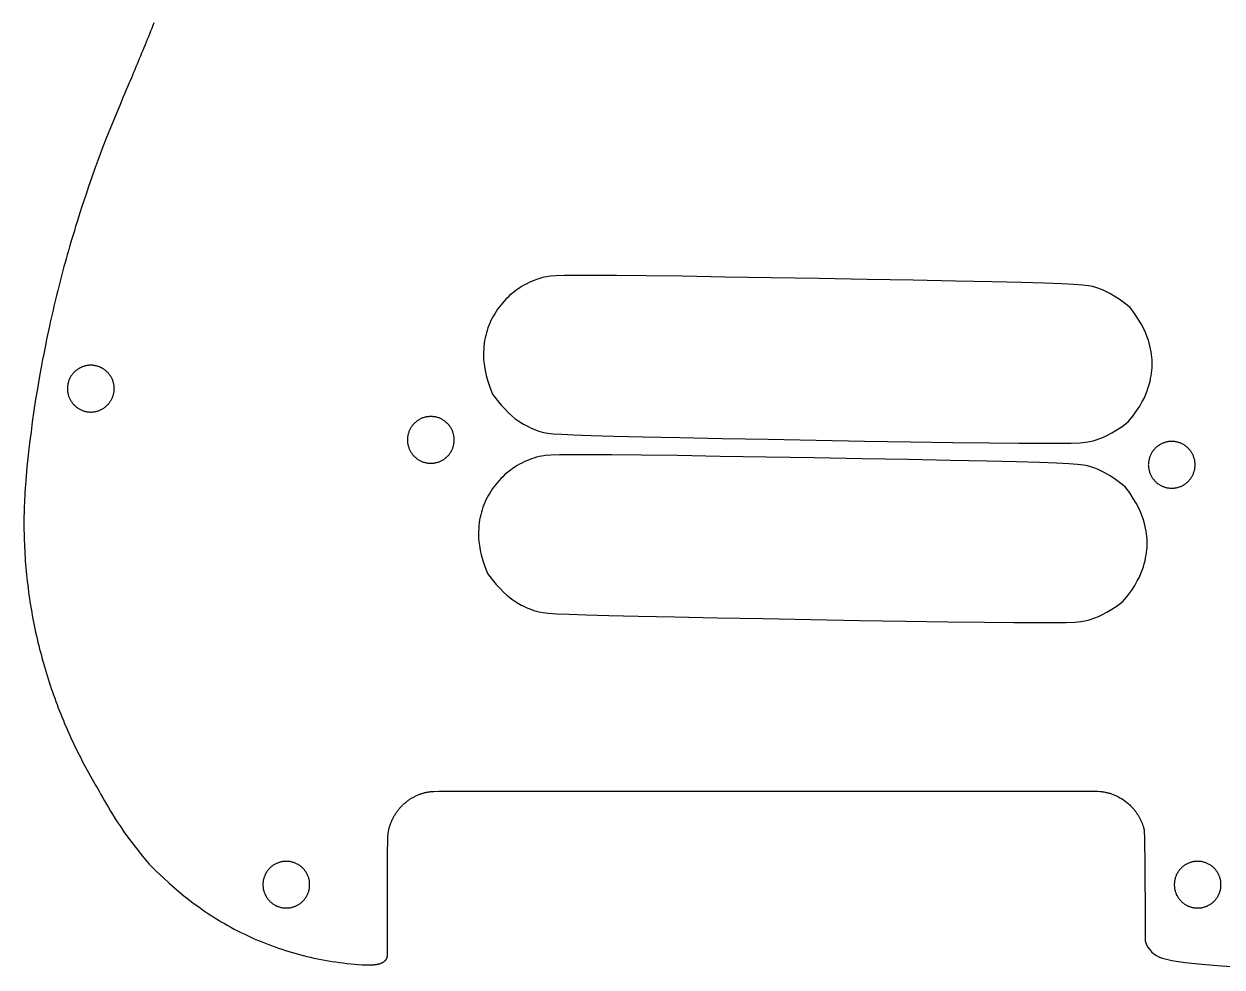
# Model space of a CAD drawing. Header units: millimetres. Extents: x 172 to 387, y 262 to 533.
# Drawn here: x 172 to 292.2, y 295.7 to 390.3 of the extents above; entities that cross this region are included whole.
import ezdxf

# ---------------------------------------------------------------- set-up
doc = ezdxf.new("R2010")
doc.units = ezdxf.units.MM
for name, color, linetype in [('Contur', 10, 'Continuous'), ('Gauri pentru electronica', 65, 'Continuous'), ('Suruburi', 6, 'Continuous')]:
    doc.layers.add(name, color=color, linetype=linetype)

msp = doc.modelspace()

# ---------------------------------------------------------------- linework, layer by layer
at = {"layer": 'Contur'}
msp.add_lwpolyline([(185.04, 390.44), (184.93, 390.17), (184.82, 389.89), (184.71, 389.61), (184.6, 389.33), (184.49, 389.06), (184.38, 388.78), (184.26, 388.5), (184.15, 388.23), (184.04, 387.95), (183.93, 387.67), (183.81, 387.4), (183.7, 387.12), (183.58, 386.85), (183.47, 386.57), (183.35, 386.29), (183.24, 386.02), (183.12, 385.74), (183.01, 385.47), (182.89, 385.19), (182.78, 384.92), (182.66, 384.64), (182.53, 384.35), (182.41, 384.04), (182.27, 383.72), (182.12, 383.38), (181.97, 383.01), (181.8, 382.6), (181.61, 382.16), (181.41, 381.67), (181.18, 381.12), (180.92, 380.48), (180.63, 379.76), (180.3, 378.93), (179.93, 377.99), (179.51, 376.91), (179.12, 375.82), (178.79, 374.86), (178.49, 374.02), (178.24, 373.27), (178.01, 372.6), (177.82, 372.01), (177.64, 371.47), (177.48, 370.96), (177.33, 370.49), (177.19, 370.03), (177.06, 369.59), (176.93, 369.17), (176.81, 368.76), (176.69, 368.35), (176.57, 367.96), (176.46, 367.56), (176.35, 367.17), (176.24, 366.77), (176.13, 366.38), (176.02, 365.98), (175.91, 365.59), (175.81, 365.19), (175.7, 364.8), (175.6, 364.4), (175.5, 364), (175.4, 363.6), (175.3, 363.21), (175.2, 362.81), (175.11, 362.41), (175.01, 362.01), (174.92, 361.61), (174.83, 361.21), (174.74, 360.81), (174.65, 360.41), (174.56, 360), (174.47, 359.58), (174.37, 359.15), (174.28, 358.7), (174.19, 358.23), (174.09, 357.74), (173.99, 357.22), (173.88, 356.66), (173.76, 356.05), (173.64, 355.36), (173.5, 354.58), (173.35, 353.7), (173.18, 352.69), (173, 351.55), (172.84, 350.41), (172.72, 349.4), (172.61, 348.51), (172.51, 347.73), (172.43, 347.05), (172.37, 346.44), (172.31, 345.9), (172.27, 345.4), (172.22, 344.94), (172.19, 344.5), (172.16, 344.1), (172.13, 343.71), (172.1, 343.34), (172.08, 342.98), (172.06, 342.63), (172.05, 342.29), (172.04, 341.95), (172.03, 341.6), (172.02, 341.26), (172.01, 340.91), (172.01, 340.57), (172.01, 340.22), (172.01, 339.88), (172.01, 339.53), (172.02, 339.19), (172.02, 338.84), (172.03, 338.5), (172.05, 338.16), (172.06, 337.81), (172.08, 337.47), (172.1, 337.12), (172.12, 336.78), (172.14, 336.44), (172.17, 336.09), (172.2, 335.75), (172.23, 335.41), (172.26, 335.06), (172.3, 334.72), (172.34, 334.38), (172.38, 334.04), (172.42, 333.69), (172.46, 333.35), (172.51, 333.01), (172.56, 332.67), (172.61, 332.33), (172.67, 331.99), (172.72, 331.65), (172.78, 331.31), (172.84, 330.97), (172.9, 330.63), (172.97, 330.29), (173.04, 329.95), (173.11, 329.62), (173.18, 329.28), (173.25, 328.94), (173.33, 328.61), (173.41, 328.27), (173.49, 327.94), (173.57, 327.6), (173.66, 327.27), (173.75, 326.94), (173.84, 326.6), (173.93, 326.27), (174.02, 325.94), (174.12, 325.61), (174.22, 325.28), (174.32, 324.95), (174.42, 324.62), (174.53, 324.29), (174.63, 323.97), (174.74, 323.64), (174.86, 323.31), (174.97, 322.99), (175.09, 322.66), (175.21, 322.34), (175.33, 322.02), (175.45, 321.7), (175.57, 321.37), (175.7, 321.05), (175.83, 320.73), (175.96, 320.42), (176.09, 320.1), (176.23, 319.78), (176.37, 319.47), (176.51, 319.15), (176.65, 318.84), (176.79, 318.52), (176.94, 318.21), (177.09, 317.9), (177.24, 317.59), (177.39, 317.28), (177.55, 316.97), (177.7, 316.67), (177.86, 316.36), (178.02, 316.06), (178.18, 315.75), (178.35, 315.45), (178.52, 315.15), (178.68, 314.85), (178.85, 314.54), (179.03, 314.24), (179.2, 313.93), (179.37, 313.63), (179.55, 313.32), (179.73, 313), (179.91, 312.68), (180.09, 312.36), (180.28, 312.02), (180.49, 311.68), (180.7, 311.32), (180.92, 310.95), (181.16, 310.57), (181.42, 310.17), (181.71, 309.74), (182.03, 309.27), (182.4, 308.76), (182.83, 308.18), (183.33, 307.54), (183.91, 306.82), (184.57, 306.01), (185.32, 305.28), (185.99, 304.65), (186.59, 304.1), (187.12, 303.62), (187.6, 303.21), (188.04, 302.84), (188.45, 302.52), (188.83, 302.23), (189.19, 301.96), (189.54, 301.71), (189.88, 301.46), (190.21, 301.24), (190.53, 301.02), (190.85, 300.81), (191.17, 300.61), (191.48, 300.42), (191.8, 300.23), (192.12, 300.04), (192.45, 299.86), (192.77, 299.68), (193.1, 299.5), (193.43, 299.33), (193.76, 299.16), (194.09, 299), (194.43, 298.84), (194.77, 298.69), (195.11, 298.53), (195.45, 298.39), (195.79, 298.24), (196.13, 298.1), (196.48, 297.97), (196.83, 297.84), (197.18, 297.71), (197.53, 297.58), (197.88, 297.47), (198.23, 297.35), (198.59, 297.24), (198.94, 297.13), (199.3, 297.03), (199.66, 296.93), (200.02, 296.84), (200.38, 296.75), (200.74, 296.66), (201.1, 296.58), (201.46, 296.51), (201.83, 296.43), (202.19, 296.36), (202.56, 296.3), (202.93, 296.24), (203.29, 296.19), (203.66, 296.13), (204.04, 296.09), (204.41, 296.05), (204.79, 296.01), (205.17, 295.97), (205.55, 295.94), (205.94, 295.92), (206.33, 295.9), (206.71, 295.9), (206.83, 295.9), (206.94, 295.91), (207.04, 295.92), (207.12, 295.92), (207.19, 295.93), (207.26, 295.94), (207.31, 295.94), (207.36, 295.95), (207.41, 295.96), (207.46, 295.97), (207.5, 295.97), (207.54, 295.98), (207.58, 295.99), (207.62, 296), (207.66, 296.01), (207.69, 296.02), (207.73, 296.03), (207.76, 296.04), (207.79, 296.05), (207.83, 296.06), (207.86, 296.07), (207.89, 296.09), (207.92, 296.1), (207.95, 296.11), (207.98, 296.13), (208.01, 296.14), (208.03, 296.16), (208.06, 296.18), (208.09, 296.19), (208.11, 296.21), (208.14, 296.23), (208.16, 296.25), (208.18, 296.27), (208.21, 296.29), (208.23, 296.31), (208.25, 296.33), (208.27, 296.35), (208.28, 296.37), (208.3, 296.39), (208.32, 296.42), (208.34, 296.44), (208.35, 296.46), (208.37, 296.49), (208.38, 296.51), (208.39, 296.54), (208.4, 296.56), (208.41, 296.59), (208.43, 296.62), (208.43, 296.64), (208.44, 296.67), (208.45, 296.7), (208.46, 296.73), (208.47, 296.76), (208.47, 296.79), (208.48, 296.82), (208.48, 296.86), (208.48, 296.89), (208.49, 296.93), (208.49, 296.97), (208.49, 297.01), (208.49, 297.05), (208.49, 297.08), (208.48, 297.12), (208.48, 297.15), (208.48, 297.76), (208.48, 298.65), (208.48, 299.77), (208.48, 301.02), (208.48, 302.34), (208.48, 303.65), (208.48, 304.89), (208.49, 305.97), (208.49, 306.85), (208.49, 307.53), (208.5, 308.04), (208.5, 308.4), (208.51, 308.66), (208.52, 308.83), (208.53, 308.94), (208.54, 309.03), (208.55, 309.11), (208.56, 309.19), (208.57, 309.27), (208.59, 309.35), (208.6, 309.43), (208.62, 309.51), (208.64, 309.58), (208.66, 309.66), (208.68, 309.74), (208.71, 309.82), (208.73, 309.9), (208.76, 309.97), (208.78, 310.05), (208.81, 310.13), (208.84, 310.2), (208.87, 310.28), (208.9, 310.35), (208.93, 310.43), (208.97, 310.5), (209, 310.57), (209.04, 310.64), (209.08, 310.72), (209.12, 310.79), (209.16, 310.86), (209.2, 310.93), (209.24, 311), (209.28, 311.07), (209.33, 311.13), (209.37, 311.2), (209.42, 311.27), (209.47, 311.33), (209.52, 311.4), (209.57, 311.46), (209.62, 311.52), (209.67, 311.59), (209.72, 311.65), (209.78, 311.71), (209.83, 311.77), (209.89, 311.83), (209.94, 311.88), (210, 311.94), (210.06, 312), (210.12, 312.05), (210.18, 312.11), (210.24, 312.16), (210.3, 312.21), (210.37, 312.26), (210.43, 312.31), (210.5, 312.36), (210.56, 312.41), (210.63, 312.46), (210.69, 312.5), (210.76, 312.55), (210.83, 312.59), (210.9, 312.63), (210.97, 312.67), (211.04, 312.71), (211.11, 312.75), (211.18, 312.79), (211.26, 312.82), (211.33, 312.86), (211.4, 312.89), (211.48, 312.93), (211.55, 312.96), (211.63, 312.99), (211.7, 313.02), (211.78, 313.05), (211.86, 313.07), (211.93, 313.1), (212.01, 313.12), (212.09, 313.15), (212.17, 313.17), (212.24, 313.19), (212.32, 313.21), (212.4, 313.22), (212.48, 313.24), (212.56, 313.26), (212.64, 313.27), (212.72, 313.28), (212.8, 313.29), (212.9, 313.3), (213.13, 313.31), (213.62, 313.32), (214.49, 313.33), (215.86, 313.33), (217.88, 313.34), (220.67, 313.34), (224.34, 313.34), (228.98, 313.35), (234.38, 313.35), (240.29, 313.35), (246.46, 313.35), (252.62, 313.35), (258.54, 313.35), (263.93, 313.35), (268.57, 313.34), (272.24, 313.34), (275.02, 313.34), (277.03, 313.33), (278.41, 313.33), (279.27, 313.32), (279.75, 313.32), (279.97, 313.31), (280.07, 313.3), (280.14, 313.29), (280.22, 313.28), (280.29, 313.27), (280.36, 313.26), (280.44, 313.24), (280.51, 313.23), (280.59, 313.21), (280.66, 313.2), (280.73, 313.18), (280.8, 313.16), (280.88, 313.14), (280.95, 313.12), (281.03, 313.09), (281.11, 313.06), (281.19, 313.03), (281.28, 313), (281.37, 312.97), (281.46, 312.93), (281.57, 312.88), (281.68, 312.82), (281.81, 312.76), (281.96, 312.68), (282.12, 312.59), (282.3, 312.49), (282.47, 312.36), (282.61, 312.24), (282.74, 312.13), (282.85, 312.04), (282.94, 311.95), (283.02, 311.87), (283.1, 311.8), (283.16, 311.73), (283.23, 311.66), (283.28, 311.6), (283.34, 311.53), (283.39, 311.47), (283.44, 311.41), (283.49, 311.35), (283.53, 311.29), (283.58, 311.23), (283.62, 311.17), (283.66, 311.11), (283.7, 311.04), (283.74, 310.98), (283.78, 310.92), (283.82, 310.85), (283.86, 310.79), (283.9, 310.72), (283.93, 310.66), (283.97, 310.59), (284, 310.52), (284.03, 310.46), (284.06, 310.39), (284.09, 310.32), (284.12, 310.25), (284.15, 310.18), (284.18, 310.11), (284.21, 310.04), (284.23, 309.97), (284.26, 309.89), (284.28, 309.82), (284.31, 309.74), (284.33, 309.65), (284.35, 309.56), (284.38, 309.45), (284.4, 309.21), (284.42, 308.72), (284.44, 307.87), (284.46, 306.52), (284.47, 304.56), (284.48, 301.87), (284.48, 298.32, 0.257997), (286.23, 296.58), (287.17, 296.35), (288.49, 296.14), (290.17, 295.97), (292.14, 295.81), (294.33, 295.68)], format="xyb", dxfattribs=at)
at = {"layer": 'Gauri pentru electronica'}
for points in [[(282.8, 350.39), (283.26, 350.98), (283.64, 351.51), (283.95, 351.99), (284.2, 352.43), (284.41, 352.83), (284.57, 353.19), (284.7, 353.53), (284.81, 353.85), (284.9, 354.16), (284.98, 354.46), (285.04, 354.75), (285.1, 355.02), (285.14, 355.3), (285.16, 355.56), (285.18, 355.83), (285.19, 356.09), (285.19, 356.35), (285.18, 356.62), (285.16, 356.89), (285.13, 357.16), (285.09, 357.44), (285.04, 357.73), (284.97, 358.03), (284.89, 358.34), (284.79, 358.66), (284.67, 359.01), (284.52, 359.38), (284.33, 359.79), (284.09, 360.23), (283.8, 360.72), (283.44, 361.27), (283, 361.88), (282.41, 362.33), (281.88, 362.71), (281.4, 363.02), (280.96, 363.28), (280.56, 363.48), (280.2, 363.64), (279.86, 363.78), (279.54, 363.88), (279.21, 363.98), (278.8, 364.06), (278.21, 364.13), (277.35, 364.19), (276.1, 364.25), (274.39, 364.32), (272.1, 364.38), (269.14, 364.45), (265.47, 364.53), (261.23, 364.62), (256.6, 364.7), (251.78, 364.79), (246.96, 364.87), (242.34, 364.94), (238.09, 365.01), (234.42, 365.06), (231.46, 365.09), (229.18, 365.1), (227.47, 365.1), (226.23, 365.09), (225.38, 365.06), (224.82, 365.02), (224.45, 364.97), (224.18, 364.91), (223.93, 364.85), (223.67, 364.77), (223.42, 364.69), (223.18, 364.59), (222.94, 364.49), (222.7, 364.39), (222.46, 364.27), (222.23, 364.15), (222, 364.01), (221.78, 363.88), (221.56, 363.73), (221.34, 363.58), (221.14, 363.42), (220.93, 363.25), (220.73, 363.08), (220.54, 362.9), (220.36, 362.71), (220.18, 362.52), (220, 362.32), (219.84, 362.12), (219.68, 361.91), (219.52, 361.7), (219.38, 361.48), (219.24, 361.26), (219.1, 361.03), (218.98, 360.8), (218.86, 360.56), (218.76, 360.32), (218.65, 360.08), (218.56, 359.83), (218.48, 359.58), (218.4, 359.33), (218.33, 359.08), (218.27, 358.82), (218.22, 358.56), (218.18, 358.28), (218.15, 358), (218.13, 357.71), (218.11, 357.4), (218.11, 357.08), (218.12, 356.74), (218.15, 356.38), (218.2, 355.98), (218.27, 355.54), (218.39, 355.05), (218.55, 354.5), (218.75, 353.88), (219.02, 353.18), (219.47, 352.59), (219.89, 352.08), (220.27, 351.66), (220.63, 351.3), (220.96, 351), (221.27, 350.74), (221.57, 350.53), (221.85, 350.34), (222.12, 350.17), (222.39, 350.02), (222.65, 349.89), (222.9, 349.76), (223.16, 349.66), (223.41, 349.56), (223.66, 349.47), (223.91, 349.4), (224.18, 349.33), (224.55, 349.26), (225.11, 349.21), (225.96, 349.15), (227.19, 349.09), (228.9, 349.03), (231.18, 348.97), (234.14, 348.9), (237.81, 348.82), (242.05, 348.73), (246.68, 348.65), (251.5, 348.56), (256.32, 348.48), (260.95, 348.41), (265.19, 348.34), (268.86, 348.29), (271.82, 348.26), (274.11, 348.25), (275.82, 348.25), (277.07, 348.27), (277.94, 348.3), (278.53, 348.35), (278.94, 348.42), (279.27, 348.5), (279.59, 348.6), (279.94, 348.72), (280.31, 348.87), (280.71, 349.06), (281.16, 349.3), (281.65, 349.59), (282.2, 349.95)], [(282.3, 332.39), (282.76, 332.98), (283.14, 333.51), (283.45, 333.99), (283.7, 334.43), (283.91, 334.83), (284.07, 335.19), (284.2, 335.53), (284.31, 335.85), (284.4, 336.16), (284.48, 336.46), (284.54, 336.75), (284.6, 337.02), (284.64, 337.3), (284.66, 337.56), (284.68, 337.83), (284.69, 338.09), (284.69, 338.35), (284.68, 338.62), (284.66, 338.89), (284.63, 339.16), (284.59, 339.44), (284.54, 339.73), (284.47, 340.03), (284.39, 340.34), (284.29, 340.66), (284.17, 341.01), (284.02, 341.38), (283.83, 341.79), (283.59, 342.23), (283.3, 342.72), (282.94, 343.27), (282.5, 343.88), (281.91, 344.33), (281.38, 344.71), (280.9, 345.02), (280.46, 345.28), (280.06, 345.48), (279.7, 345.64), (279.36, 345.78), (279.04, 345.88), (278.71, 345.98), (278.3, 346.06), (277.71, 346.13), (276.85, 346.19), (275.6, 346.25), (273.89, 346.32), (271.6, 346.38), (268.64, 346.45), (264.97, 346.53), (260.73, 346.62), (256.1, 346.7), (251.28, 346.79), (246.46, 346.87), (241.84, 346.94), (237.59, 347.01), (233.92, 347.06), (230.96, 347.09), (228.68, 347.1), (226.97, 347.1), (225.73, 347.09), (224.88, 347.06), (224.32, 347.02), (223.95, 346.97), (223.68, 346.91), (223.43, 346.85), (223.17, 346.77), (222.92, 346.69), (222.68, 346.59), (222.44, 346.49), (222.2, 346.39), (221.96, 346.27), (221.73, 346.15), (221.5, 346.01), (221.28, 345.88), (221.06, 345.73), (220.84, 345.58), (220.64, 345.42), (220.43, 345.25), (220.23, 345.08), (220.04, 344.9), (219.86, 344.71), (219.68, 344.52), (219.5, 344.32), (219.34, 344.12), (219.18, 343.91), (219.02, 343.7), (218.88, 343.48), (218.74, 343.26), (218.6, 343.03), (218.48, 342.8), (218.36, 342.56), (218.26, 342.32), (218.15, 342.08), (218.06, 341.83), (217.98, 341.58), (217.9, 341.33), (217.83, 341.08), (217.77, 340.82), (217.72, 340.56), (217.68, 340.28), (217.65, 340), (217.63, 339.71), (217.61, 339.4), (217.61, 339.08), (217.62, 338.74), (217.65, 338.38), (217.7, 337.98), (217.77, 337.54), (217.89, 337.05), (218.05, 336.5), (218.25, 335.88), (218.52, 335.18), (218.97, 334.59), (219.39, 334.08), (219.77, 333.66), (220.13, 333.3), (220.46, 333), (220.77, 332.74), (221.07, 332.53), (221.35, 332.34), (221.62, 332.17), (221.89, 332.02), (222.15, 331.89), (222.4, 331.76), (222.66, 331.66), (222.91, 331.56), (223.16, 331.47), (223.41, 331.4), (223.68, 331.33), (224.05, 331.26), (224.61, 331.21), (225.46, 331.15), (226.69, 331.09), (228.4, 331.03), (230.68, 330.97), (233.64, 330.9), (237.31, 330.82), (241.55, 330.73), (246.18, 330.65), (251, 330.56), (255.82, 330.48), (260.45, 330.41), (264.69, 330.34), (268.36, 330.29), (271.32, 330.26), (273.61, 330.25), (275.32, 330.25), (276.57, 330.27), (277.44, 330.3), (278.03, 330.35), (278.44, 330.42), (278.77, 330.5), (279.09, 330.6), (279.44, 330.72), (279.81, 330.87), (280.21, 331.06), (280.66, 331.3), (281.15, 331.59), (281.7, 331.95)]]:
    msp.add_lwpolyline(points, close=True, dxfattribs=at)
at = {"layer": 'Suruburi'}
for points in [[(178.11, 351.47), (178.18, 351.45), (178.25, 351.44), (178.33, 351.42), (178.41, 351.41), (178.48, 351.4), (178.56, 351.4), (178.64, 351.39), (178.71, 351.39), (178.79, 351.39), (178.87, 351.4), (178.94, 351.4), (179.02, 351.41), (179.09, 351.42), (179.17, 351.44), (179.24, 351.45), (179.32, 351.47), (179.39, 351.49), (179.47, 351.52), (179.54, 351.54), (179.61, 351.57), (179.68, 351.6), (179.75, 351.64), (179.82, 351.67), (179.88, 351.71), (179.95, 351.75), (180.01, 351.79), (180.08, 351.83), (180.14, 351.88), (180.2, 351.93), (180.26, 351.98), (180.32, 352.03), (180.37, 352.08), (180.42, 352.14), (180.48, 352.19), (180.52, 352.25), (180.57, 352.31), (180.62, 352.37), (180.66, 352.44), (180.7, 352.5), (180.74, 352.57), (180.78, 352.63), (180.82, 352.7), (180.85, 352.77), (180.88, 352.84), (180.91, 352.91), (180.93, 352.98), (180.96, 353.06), (180.98, 353.13), (181, 353.21), (181.01, 353.28), (181.03, 353.36), (181.04, 353.43), (181.05, 353.51), (181.05, 353.59), (181.06, 353.66), (181.06, 353.74), (181.06, 353.82), (181.05, 353.89), (181.05, 353.97), (181.04, 354.04), (181.03, 354.12), (181.01, 354.2), (181, 354.27), (180.98, 354.35), (180.96, 354.42), (180.93, 354.49), (180.91, 354.56), (180.88, 354.64), (180.85, 354.71), (180.82, 354.78), (180.78, 354.84), (180.74, 354.91), (180.7, 354.98), (180.66, 355.04), (180.62, 355.1), (180.57, 355.17), (180.52, 355.23), (180.48, 355.28), (180.42, 355.34), (180.37, 355.4), (180.32, 355.45), (180.26, 355.5), (180.2, 355.55), (180.14, 355.6), (180.08, 355.64), (180.01, 355.69), (179.95, 355.73), (179.88, 355.77), (179.82, 355.81), (179.75, 355.84), (179.68, 355.87), (179.61, 355.91), (179.54, 355.93), (179.47, 355.96), (179.39, 355.98), (179.32, 356), (179.24, 356.02), (179.17, 356.04), (179.09, 356.05), (179.02, 356.06), (178.94, 356.07), (178.87, 356.08), (178.79, 356.08), (178.71, 356.08), (178.64, 356.08), (178.56, 356.08), (178.48, 356.07), (178.41, 356.06), (178.33, 356.05), (178.25, 356.04), (178.18, 356.02), (178.11, 356), (178.03, 355.98), (177.96, 355.96), (177.89, 355.93), (177.81, 355.91), (177.74, 355.87), (177.67, 355.84), (177.61, 355.81), (177.54, 355.77), (177.47, 355.73), (177.41, 355.69), (177.35, 355.64), (177.28, 355.6), (177.22, 355.55), (177.17, 355.5), (177.11, 355.45), (177.05, 355.4), (177, 355.34), (176.95, 355.28), (176.9, 355.23), (176.85, 355.17), (176.81, 355.1), (176.76, 355.04), (176.72, 354.98), (176.68, 354.91), (176.64, 354.84), (176.61, 354.78), (176.58, 354.71), (176.55, 354.64), (176.52, 354.56), (176.49, 354.49), (176.47, 354.42), (176.45, 354.35), (176.43, 354.27), (176.41, 354.2), (176.4, 354.12), (176.39, 354.04), (176.38, 353.97), (176.37, 353.89), (176.37, 353.82), (176.37, 353.74), (176.37, 353.66), (176.37, 353.59), (176.38, 353.51), (176.39, 353.43), (176.4, 353.36), (176.41, 353.28), (176.43, 353.21), (176.45, 353.13), (176.47, 353.06), (176.49, 352.98), (176.52, 352.91), (176.55, 352.84), (176.58, 352.77), (176.61, 352.7), (176.64, 352.63), (176.68, 352.57), (176.72, 352.5), (176.76, 352.44), (176.81, 352.37), (176.85, 352.31), (176.9, 352.25), (176.95, 352.19), (177, 352.14), (177.05, 352.08), (177.11, 352.03), (177.17, 351.98), (177.22, 351.93), (177.28, 351.88), (177.35, 351.83), (177.41, 351.79), (177.47, 351.75), (177.54, 351.71), (177.61, 351.67), (177.67, 351.64), (177.74, 351.6), (177.81, 351.57), (177.89, 351.54), (177.96, 351.52), (178.03, 351.49)], [(210.8, 349.76), (210.76, 349.7), (210.72, 349.63), (210.69, 349.56), (210.66, 349.49), (210.63, 349.42), (210.61, 349.34), (210.58, 349.27), (210.56, 349.2), (210.54, 349.12), (210.53, 349.05), (210.51, 348.97), (210.5, 348.9), (210.49, 348.82), (210.49, 348.74), (210.48, 348.67), (210.48, 348.59), (210.48, 348.51), (210.49, 348.44), (210.49, 348.36), (210.5, 348.28), (210.51, 348.21), (210.53, 348.13), (210.54, 348.06), (210.56, 347.98), (210.58, 347.91), (210.61, 347.84), (210.63, 347.76), (210.66, 347.69), (210.69, 347.62), (210.72, 347.55), (210.76, 347.49), (210.8, 347.42), (210.83, 347.35), (210.88, 347.29), (210.92, 347.22), (210.97, 347.16), (211.01, 347.1), (211.06, 347.04), (211.11, 346.99), (211.17, 346.93), (211.22, 346.88), (211.28, 346.83), (211.34, 346.78), (211.4, 346.73), (211.46, 346.68), (211.52, 346.64), (211.59, 346.6), (211.65, 346.56), (211.72, 346.52), (211.79, 346.49), (211.86, 346.45), (211.93, 346.42), (212, 346.4), (212.07, 346.37), (212.15, 346.35), (212.22, 346.33), (212.29, 346.31), (212.37, 346.29), (212.44, 346.28), (212.52, 346.27), (212.6, 346.26), (212.67, 346.25), (212.75, 346.25), (212.83, 346.25), (212.9, 346.25), (212.98, 346.25), (213.06, 346.26), (213.13, 346.27), (213.21, 346.28), (213.28, 346.29), (213.36, 346.31), (213.43, 346.33), (213.51, 346.35), (213.58, 346.37), (213.65, 346.4), (213.72, 346.42), (213.79, 346.45), (213.86, 346.49), (213.93, 346.52), (214, 346.56), (214.06, 346.6), (214.13, 346.64), (214.19, 346.68), (214.25, 346.73), (214.31, 346.78), (214.37, 346.83), (214.43, 346.88), (214.48, 346.93), (214.54, 346.99), (214.59, 347.04), (214.64, 347.1), (214.69, 347.16), (214.73, 347.22), (214.78, 347.29), (214.82, 347.35), (214.86, 347.42), (214.89, 347.49), (214.93, 347.55), (214.96, 347.62), (214.99, 347.69), (215.02, 347.76), (215.05, 347.84), (215.07, 347.91), (215.09, 347.98), (215.11, 348.06), (215.13, 348.13), (215.14, 348.21), (215.15, 348.28), (215.16, 348.36), (215.17, 348.44), (215.17, 348.51), (215.17, 348.59), (215.17, 348.67), (215.17, 348.74), (215.16, 348.82), (215.15, 348.9), (215.14, 348.97), (215.13, 349.05), (215.11, 349.12), (215.09, 349.2), (215.07, 349.27), (215.05, 349.34), (215.02, 349.42), (214.99, 349.49), (214.96, 349.56), (214.93, 349.63), (214.89, 349.7), (214.86, 349.76), (214.82, 349.83), (214.78, 349.89), (214.73, 349.96), (214.69, 350.02), (214.64, 350.08), (214.59, 350.14), (214.54, 350.19), (214.48, 350.25), (214.43, 350.3), (214.37, 350.35), (214.31, 350.4), (214.25, 350.45), (214.19, 350.5), (214.13, 350.54), (214.06, 350.58), (214, 350.62), (213.93, 350.66), (213.86, 350.69), (213.79, 350.73), (213.72, 350.76), (213.65, 350.79), (213.58, 350.81), (213.51, 350.84), (213.43, 350.86), (213.36, 350.87), (213.28, 350.89), (213.21, 350.9), (213.13, 350.92), (213.06, 350.92), (212.98, 350.93), (212.9, 350.93), (212.83, 350.94), (212.75, 350.93), (212.67, 350.93), (212.6, 350.92), (212.52, 350.92), (212.44, 350.9), (212.37, 350.89), (212.29, 350.87), (212.22, 350.86), (212.15, 350.84), (212.07, 350.81), (212, 350.79), (211.93, 350.76), (211.86, 350.73), (211.79, 350.69), (211.72, 350.66), (211.65, 350.62), (211.59, 350.58), (211.52, 350.54), (211.46, 350.5), (211.4, 350.45), (211.34, 350.4), (211.28, 350.35), (211.22, 350.3), (211.17, 350.25), (211.11, 350.19), (211.06, 350.14), (211.01, 350.08), (210.97, 350.02), (210.92, 349.96), (210.88, 349.89), (210.83, 349.83)], [(288.82, 347.75), (288.76, 347.8), (288.71, 347.85), (288.65, 347.9), (288.59, 347.95), (288.53, 348), (288.46, 348.04), (288.4, 348.08), (288.33, 348.12), (288.26, 348.16), (288.2, 348.19), (288.13, 348.23), (288.06, 348.26), (287.99, 348.29), (287.91, 348.31), (287.84, 348.34), (287.77, 348.36), (287.69, 348.37), (287.62, 348.39), (287.54, 348.4), (287.47, 348.42), (287.39, 348.42), (287.31, 348.43), (287.24, 348.43), (287.16, 348.44), (287.08, 348.43), (287.01, 348.43), (286.93, 348.42), (286.85, 348.42), (286.78, 348.4), (286.7, 348.39), (286.63, 348.37), (286.55, 348.36), (286.48, 348.34), (286.41, 348.31), (286.33, 348.29), (286.26, 348.26), (286.19, 348.23), (286.12, 348.19), (286.05, 348.16), (285.99, 348.12), (285.92, 348.08), (285.86, 348.04), (285.79, 348), (285.73, 347.95), (285.67, 347.9), (285.61, 347.85), (285.56, 347.8), (285.5, 347.75), (285.45, 347.69), (285.4, 347.64), (285.35, 347.58), (285.3, 347.52), (285.25, 347.46), (285.21, 347.39), (285.17, 347.33), (285.13, 347.26), (285.09, 347.2), (285.06, 347.13), (285.02, 347.06), (284.99, 346.99), (284.96, 346.92), (284.94, 346.84), (284.92, 346.77), (284.89, 346.7), (284.88, 346.62), (284.86, 346.55), (284.85, 346.47), (284.83, 346.4), (284.83, 346.32), (284.82, 346.24), (284.82, 346.17), (284.81, 346.09), (284.82, 346.01), (284.82, 345.94), (284.83, 345.86), (284.83, 345.78), (284.85, 345.71), (284.86, 345.63), (284.88, 345.56), (284.89, 345.48), (284.92, 345.41), (284.94, 345.34), (284.96, 345.26), (284.99, 345.19), (285.02, 345.12), (285.06, 345.05), (285.09, 344.99), (285.13, 344.92), (285.17, 344.85), (285.21, 344.79), (285.25, 344.72), (285.3, 344.66), (285.35, 344.6), (285.4, 344.54), (285.45, 344.49), (285.5, 344.43), (285.56, 344.38), (285.61, 344.33), (285.67, 344.28), (285.73, 344.23), (285.79, 344.18), (285.86, 344.14), (285.92, 344.1), (285.99, 344.06), (286.05, 344.02), (286.12, 343.99), (286.19, 343.95), (286.26, 343.92), (286.33, 343.9), (286.41, 343.87), (286.48, 343.85), (286.55, 343.83), (286.63, 343.81), (286.7, 343.79), (286.78, 343.78), (286.85, 343.77), (286.93, 343.76), (287.01, 343.75), (287.08, 343.75), (287.16, 343.75), (287.24, 343.75), (287.31, 343.75), (287.39, 343.76), (287.47, 343.77), (287.54, 343.78), (287.62, 343.79), (287.69, 343.81), (287.77, 343.83), (287.84, 343.85), (287.91, 343.87), (287.99, 343.9), (288.06, 343.92), (288.13, 343.95), (288.2, 343.99), (288.26, 344.02), (288.33, 344.06), (288.4, 344.1), (288.46, 344.14), (288.53, 344.18), (288.59, 344.23), (288.65, 344.28), (288.71, 344.33), (288.76, 344.38), (288.82, 344.43), (288.87, 344.49), (288.92, 344.54), (288.97, 344.6), (289.02, 344.66), (289.07, 344.72), (289.11, 344.79), (289.15, 344.85), (289.19, 344.92), (289.23, 344.99), (289.26, 345.05), (289.3, 345.12), (289.33, 345.19), (289.35, 345.26), (289.38, 345.34), (289.4, 345.41), (289.42, 345.48), (289.44, 345.56), (289.46, 345.63), (289.47, 345.71), (289.48, 345.78), (289.49, 345.86), (289.5, 345.94), (289.5, 346.01), (289.5, 346.09), (289.5, 346.17), (289.5, 346.24), (289.49, 346.32), (289.48, 346.4), (289.47, 346.47), (289.46, 346.55), (289.44, 346.62), (289.42, 346.7), (289.4, 346.77), (289.38, 346.84), (289.35, 346.92), (289.33, 346.99), (289.3, 347.06), (289.26, 347.13), (289.23, 347.2), (289.19, 347.26), (289.15, 347.33), (289.11, 347.39), (289.07, 347.46), (289.02, 347.52), (288.97, 347.58), (288.92, 347.64), (288.87, 347.69)], [(196.29, 302.78), (196.33, 302.71), (196.37, 302.65), (196.42, 302.58), (196.46, 302.52), (196.51, 302.46), (196.56, 302.4), (196.61, 302.35), (196.67, 302.29), (196.72, 302.24), (196.78, 302.19), (196.84, 302.14), (196.9, 302.09), (196.96, 302.04), (197.02, 302), (197.09, 301.96), (197.15, 301.92), (197.22, 301.88), (197.29, 301.85), (197.36, 301.81), (197.43, 301.78), (197.5, 301.76), (197.57, 301.73), (197.64, 301.71), (197.72, 301.69), (197.79, 301.67), (197.87, 301.65), (197.94, 301.64), (198.02, 301.63), (198.09, 301.62), (198.17, 301.61), (198.25, 301.61), (198.32, 301.61), (198.4, 301.61), (198.48, 301.61), (198.55, 301.62), (198.63, 301.63), (198.71, 301.64), (198.78, 301.65), (198.86, 301.67), (198.93, 301.69), (199, 301.71), (199.08, 301.73), (199.15, 301.76), (199.22, 301.78), (199.29, 301.81), (199.36, 301.85), (199.43, 301.88), (199.5, 301.92), (199.56, 301.96), (199.63, 302), (199.69, 302.04), (199.75, 302.09), (199.81, 302.14), (199.87, 302.19), (199.93, 302.24), (199.98, 302.29), (200.04, 302.35), (200.09, 302.4), (200.14, 302.46), (200.18, 302.52), (200.23, 302.58), (200.27, 302.65), (200.32, 302.71), (200.35, 302.78), (200.39, 302.85), (200.43, 302.91), (200.46, 302.98), (200.49, 303.05), (200.52, 303.12), (200.54, 303.2), (200.57, 303.27), (200.59, 303.34), (200.61, 303.42), (200.62, 303.49), (200.64, 303.57), (200.65, 303.64), (200.66, 303.72), (200.66, 303.8), (200.67, 303.87), (200.67, 303.95), (200.67, 304.03), (200.66, 304.1), (200.66, 304.18), (200.65, 304.26), (200.64, 304.33), (200.62, 304.41), (200.61, 304.48), (200.59, 304.56), (200.57, 304.63), (200.54, 304.7), (200.52, 304.78), (200.49, 304.85), (200.46, 304.92), (200.43, 304.99), (200.39, 305.06), (200.35, 305.12), (200.32, 305.19), (200.27, 305.25), (200.23, 305.32), (200.18, 305.38), (200.14, 305.44), (200.09, 305.5), (200.04, 305.55), (199.98, 305.61), (199.93, 305.66), (199.87, 305.71), (199.81, 305.76), (199.75, 305.81), (199.69, 305.86), (199.63, 305.9), (199.56, 305.94), (199.5, 305.98), (199.43, 306.02), (199.36, 306.05), (199.29, 306.09), (199.22, 306.12), (199.15, 306.15), (199.08, 306.17), (199, 306.19), (198.93, 306.22), (198.86, 306.23), (198.78, 306.25), (198.71, 306.26), (198.63, 306.28), (198.55, 306.28), (198.48, 306.29), (198.4, 306.29), (198.32, 306.3), (198.25, 306.29), (198.17, 306.29), (198.09, 306.28), (198.02, 306.28), (197.94, 306.26), (197.87, 306.25), (197.79, 306.23), (197.72, 306.22), (197.64, 306.19), (197.57, 306.17), (197.5, 306.15), (197.43, 306.12), (197.36, 306.09), (197.29, 306.05), (197.22, 306.02), (197.15, 305.98), (197.09, 305.94), (197.02, 305.9), (196.96, 305.86), (196.9, 305.81), (196.84, 305.76), (196.78, 305.71), (196.72, 305.66), (196.67, 305.61), (196.61, 305.55), (196.56, 305.5), (196.51, 305.44), (196.46, 305.38), (196.42, 305.32), (196.37, 305.25), (196.33, 305.19), (196.29, 305.12), (196.26, 305.06), (196.22, 304.99), (196.19, 304.92), (196.16, 304.85), (196.13, 304.78), (196.1, 304.7), (196.08, 304.63), (196.06, 304.56), (196.04, 304.48), (196.02, 304.41), (196.01, 304.33), (196, 304.26), (195.99, 304.18), (195.98, 304.1), (195.98, 304.03), (195.98, 303.95), (195.98, 303.87), (195.98, 303.8), (195.99, 303.72), (196, 303.64), (196.01, 303.57), (196.02, 303.49), (196.04, 303.42), (196.06, 303.34), (196.08, 303.27), (196.1, 303.2), (196.13, 303.12), (196.16, 303.05), (196.19, 302.98), (196.22, 302.91), (196.26, 302.85)], [(288.1, 302.29), (288.15, 302.24), (288.21, 302.19), (288.27, 302.14), (288.33, 302.09), (288.39, 302.04), (288.45, 302), (288.52, 301.96), (288.58, 301.92), (288.65, 301.88), (288.72, 301.85), (288.79, 301.81), (288.86, 301.78), (288.93, 301.76), (289, 301.73), (289.08, 301.71), (289.15, 301.69), (289.22, 301.67), (289.3, 301.65), (289.37, 301.64), (289.45, 301.63), (289.53, 301.62), (289.6, 301.61), (289.68, 301.61), (289.76, 301.61), (289.83, 301.61), (289.91, 301.61), (289.99, 301.62), (290.06, 301.63), (290.14, 301.64), (290.21, 301.65), (290.29, 301.67), (290.36, 301.69), (290.44, 301.71), (290.51, 301.73), (290.58, 301.76), (290.65, 301.78), (290.72, 301.81), (290.79, 301.85), (290.86, 301.88), (290.93, 301.92), (291, 301.96), (291.06, 302), (291.12, 302.04), (291.18, 302.09), (291.24, 302.14), (291.3, 302.19), (291.36, 302.24), (291.42, 302.29), (291.47, 302.35), (291.52, 302.4), (291.57, 302.46), (291.62, 302.52), (291.66, 302.58), (291.71, 302.65), (291.75, 302.71), (291.79, 302.78), (291.82, 302.85), (291.86, 302.91), (291.89, 302.98), (291.92, 303.05), (291.95, 303.12), (291.98, 303.2), (292, 303.27), (292.02, 303.34), (292.04, 303.42), (292.06, 303.49), (292.07, 303.57), (292.08, 303.64), (292.09, 303.72), (292.1, 303.8), (292.1, 303.87), (292.1, 303.95), (292.1, 304.03), (292.1, 304.1), (292.09, 304.18), (292.08, 304.26), (292.07, 304.33), (292.06, 304.41), (292.04, 304.48), (292.02, 304.56), (292, 304.63), (291.98, 304.7), (291.95, 304.78), (291.92, 304.85), (291.89, 304.92), (291.86, 304.99), (291.82, 305.06), (291.79, 305.12), (291.75, 305.19), (291.71, 305.25), (291.66, 305.32), (291.62, 305.38), (291.57, 305.44), (291.52, 305.5), (291.47, 305.55), (291.42, 305.61), (291.36, 305.66), (291.3, 305.71), (291.24, 305.76), (291.18, 305.81), (291.12, 305.86), (291.06, 305.9), (291, 305.94), (290.93, 305.98), (290.86, 306.02), (290.79, 306.05), (290.72, 306.09), (290.65, 306.12), (290.58, 306.15), (290.51, 306.17), (290.44, 306.19), (290.36, 306.22), (290.29, 306.23), (290.21, 306.25), (290.14, 306.26), (290.06, 306.28), (289.99, 306.28), (289.91, 306.29), (289.83, 306.29), (289.76, 306.3), (289.68, 306.29), (289.6, 306.29), (289.53, 306.28), (289.45, 306.28), (289.37, 306.26), (289.3, 306.25), (289.22, 306.23), (289.15, 306.22), (289.08, 306.19), (289, 306.17), (288.93, 306.15), (288.86, 306.12), (288.79, 306.09), (288.72, 306.05), (288.65, 306.02), (288.58, 305.98), (288.52, 305.94), (288.45, 305.9), (288.39, 305.86), (288.33, 305.81), (288.27, 305.76), (288.21, 305.71), (288.15, 305.66), (288.1, 305.61), (288.05, 305.55), (287.99, 305.5), (287.94, 305.44), (287.9, 305.38), (287.85, 305.32), (287.81, 305.25), (287.77, 305.19), (287.73, 305.12), (287.69, 305.06), (287.65, 304.99), (287.62, 304.92), (287.59, 304.85), (287.56, 304.78), (287.54, 304.7), (287.51, 304.63), (287.49, 304.56), (287.47, 304.48), (287.46, 304.41), (287.44, 304.33), (287.43, 304.26), (287.42, 304.18), (287.42, 304.1), (287.41, 304.03), (287.41, 303.95), (287.41, 303.87), (287.42, 303.8), (287.42, 303.72), (287.43, 303.64), (287.44, 303.57), (287.46, 303.49), (287.47, 303.42), (287.49, 303.34), (287.51, 303.27), (287.54, 303.2), (287.56, 303.12), (287.59, 303.05), (287.62, 302.98), (287.65, 302.91), (287.69, 302.85), (287.73, 302.78), (287.77, 302.71), (287.81, 302.65), (287.85, 302.58), (287.9, 302.52), (287.94, 302.46), (287.99, 302.4), (288.05, 302.35)]]:
    msp.add_lwpolyline(points, close=True, dxfattribs=at)

doc.saveas('drawing.dxf')
